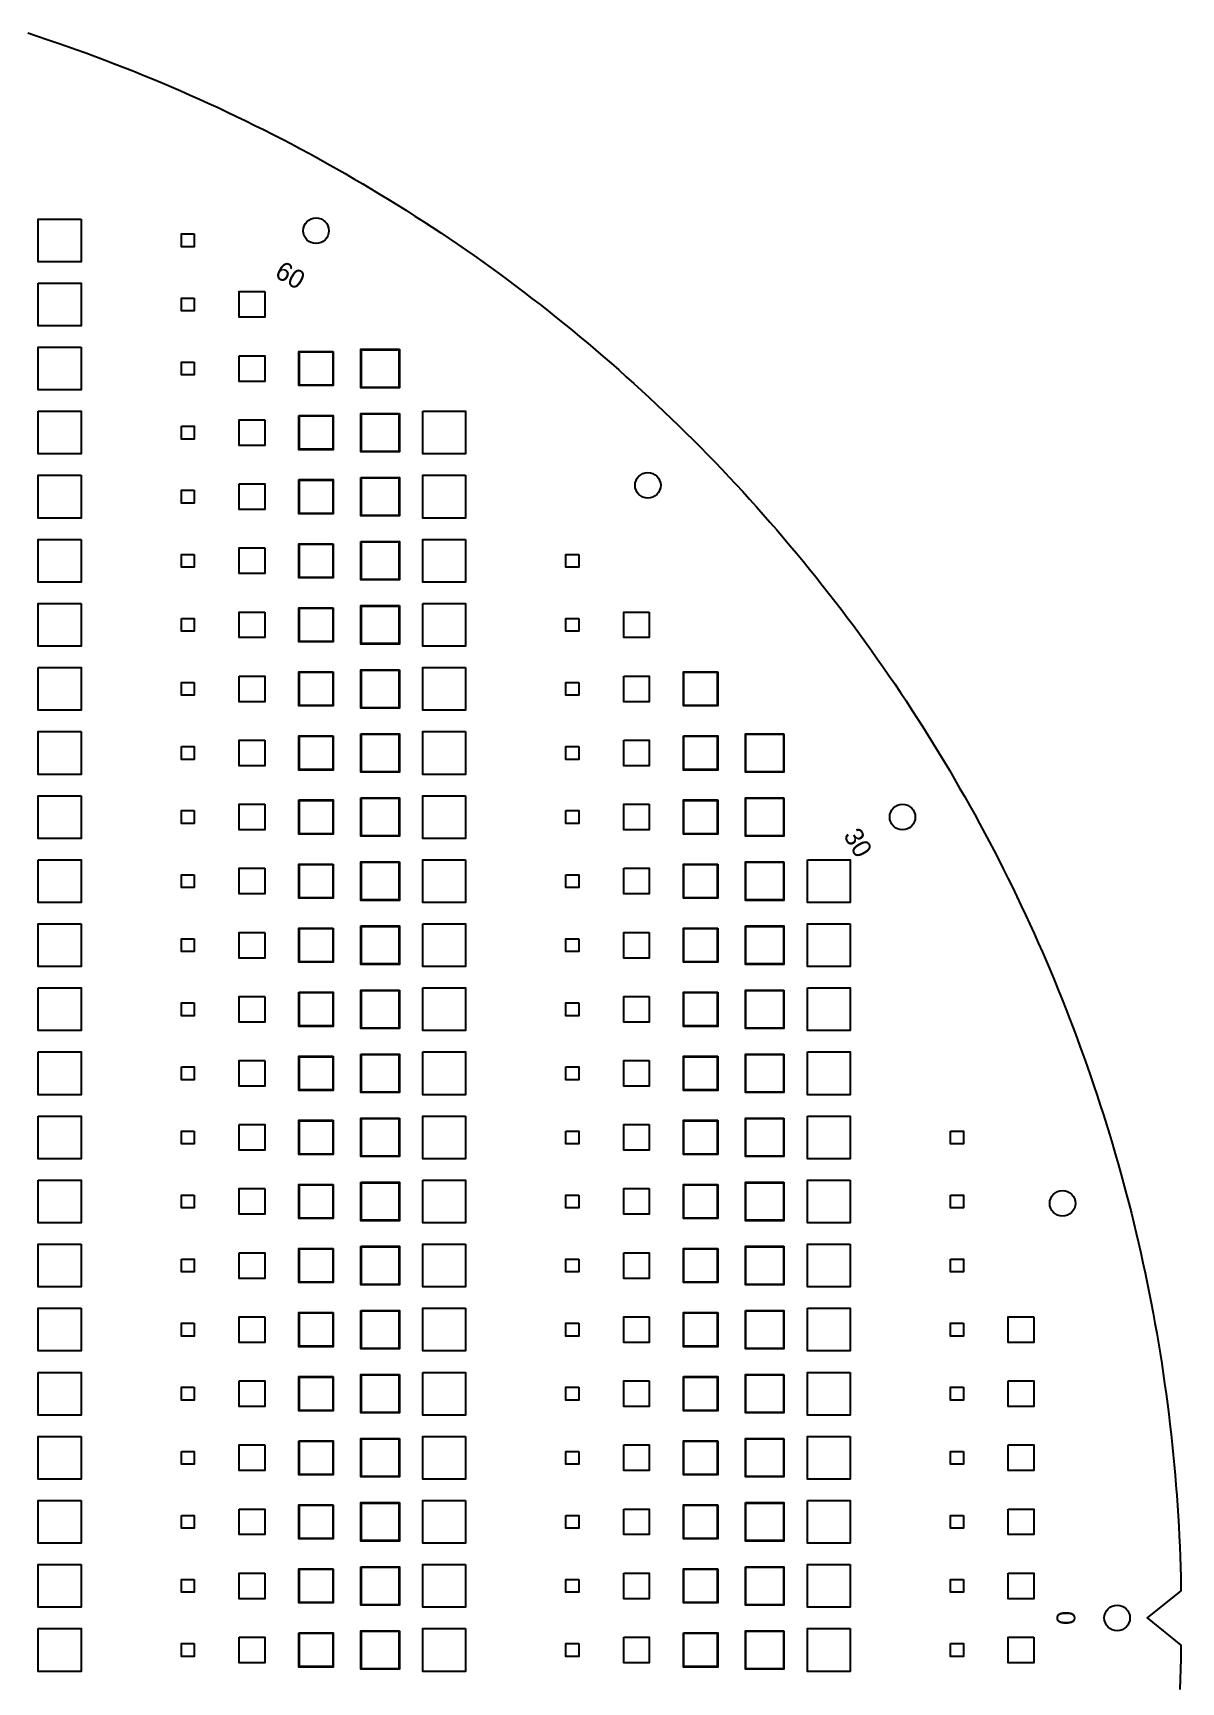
# Model space of a CAD drawing. Header units: millimetres. Extents: x -195 to 195, y -204 to 195.
# Drawn here: x 60.6 to 195, y -7.5 to 185.5 of the extents above; entities that cross this region are included whole.
import ezdxf
from ezdxf.enums import TextEntityAlignment as Align

# ---------------------------------------------------------------- set-up
doc = ezdxf.new("R2010")
doc.units = ezdxf.units.MM
for name, color, linetype in [('M3', 5, 'Continuous'), ('M4', 3, 'Continuous'), ('NPTH', 9, 'Continuous'), ('OUTLINE', 7, 'Continuous'), ('SILK_TOP', 7, 'Continuous')]:
    doc.layers.add(name, color=color, linetype=linetype)

msp = doc.modelspace()

# ---------------------------------------------------------------- linework, layer by layer
at = {"layer": 'M3'}
for points in [[(66.25, 163.75), (66.25, 158.75), (61.25, 158.75), (61.25, 163.75)], [(79.5, 162), (79.5, 160.5), (78, 160.5), (78, 162)], [(61.25, 156.25), (66.25, 156.25), (66.25, 151.25), (61.25, 151.25)], [(79.5, 154.5), (79.5, 153), (78, 153), (78, 154.5)], [(87.75, 155.25), (87.75, 152.25), (84.75, 152.25), (84.75, 155.25)], [(66.25, 148.75), (66.25, 143.75), (61.25, 143.75), (61.25, 148.75)], [(79.5, 147), (79.5, 145.5), (78, 145.5), (78, 147)], [(84.75, 147.75), (87.75, 147.75), (87.75, 144.75), (84.75, 144.75)], [(95.7, 148.2), (95.7, 144.3), (91.8, 144.3), (91.8, 148.2)], [(103.45, 148.45), (103.45, 144.05), (99.05, 144.05), (99.05, 148.45)], [(61.25, 141.25), (66.25, 141.25), (66.25, 136.25), (61.25, 136.25)], [(103.45, 140.95), (103.45, 136.55), (99.05, 136.55), (99.05, 140.95)], [(106.25, 141.25), (111.25, 141.25), (111.25, 136.25), (106.25, 136.25)], [(78, 139.5), (79.5, 139.5), (79.5, 138), (78, 138)], [(87.75, 140.25), (87.75, 137.25), (84.75, 137.25), (84.75, 140.25)], [(91.8, 140.7), (95.7, 140.7), (95.7, 136.8), (91.8, 136.8)], [(66.25, 133.75), (66.25, 128.75), (61.25, 128.75), (61.25, 133.75)], [(91.8, 133.2), (95.7, 133.2), (95.7, 129.3), (91.8, 129.3)], [(99.05, 133.45), (103.45, 133.45), (103.45, 129.05), (99.05, 129.05)], [(111.25, 133.75), (111.25, 128.75), (106.25, 128.75), (106.25, 133.75)], [(79.5, 132), (79.5, 130.5), (78, 130.5), (78, 132)], [(84.75, 132.75), (87.75, 132.75), (87.75, 129.75), (84.75, 129.75)], [(66.25, 126.25), (66.25, 121.25), (61.25, 121.25), (61.25, 126.25)], [(95.7, 125.7), (95.7, 121.8), (91.8, 121.8), (91.8, 125.7)], [(99.05, 125.95), (103.45, 125.95), (103.45, 121.55), (99.05, 121.55)], [(111.25, 126.25), (111.25, 121.25), (106.25, 121.25), (106.25, 126.25)], [(79.5, 124.5), (79.5, 123), (78, 123), (78, 124.5)], [(87.75, 125.25), (87.75, 122.25), (84.75, 122.25), (84.75, 125.25)], [(124.5, 124.5), (124.5, 123), (123, 123), (123, 124.5)], [(66.25, 118.75), (66.25, 113.75), (61.25, 113.75), (61.25, 118.75)], [(87.75, 117.75), (87.75, 114.75), (84.75, 114.75), (84.75, 117.75)], [(95.7, 118.2), (95.7, 114.3), (91.8, 114.3), (91.8, 118.2)], [(103.45, 118.45), (103.45, 114.05), (99.05, 114.05), (99.05, 118.45)], [(106.25, 118.75), (111.25, 118.75), (111.25, 113.75), (106.25, 113.75)], [(132.75, 117.75), (132.75, 114.75), (129.75, 114.75), (129.75, 117.75)], [(78, 117), (79.5, 117), (79.5, 115.5), (78, 115.5)], [(124.5, 117), (124.5, 115.5), (123, 115.5), (123, 117)], [(61.25, 111.25), (66.25, 111.25), (66.25, 106.25), (61.25, 106.25)], [(84.75, 110.25), (87.75, 110.25), (87.75, 107.25), (84.75, 107.25)], [(95.7, 110.7), (95.7, 106.8), (91.8, 106.8), (91.8, 110.7)], [(103.45, 110.95), (103.45, 106.55), (99.05, 106.55), (99.05, 110.95)], [(111.25, 111.25), (111.25, 106.25), (106.25, 106.25), (106.25, 111.25)], [(129.75, 110.25), (132.75, 110.25), (132.75, 107.25), (129.75, 107.25)], [(140.7, 110.7), (140.7, 106.8), (136.8, 106.8), (136.8, 110.7)], [(79.5, 109.5), (79.5, 108), (78, 108), (78, 109.5)], [(124.5, 109.5), (124.5, 108), (123, 108), (123, 109.5)], [(66.25, 103.75), (66.25, 98.75), (61.25, 98.75), (61.25, 103.75)], [(87.75, 102.75), (87.75, 99.75), (84.75, 99.75), (84.75, 102.75)], [(95.7, 103.2), (95.7, 99.3), (91.8, 99.3), (91.8, 103.2)], [(99.05, 103.45), (103.45, 103.45), (103.45, 99.05), (99.05, 99.05)], [(111.25, 103.75), (111.25, 98.75), (106.25, 98.75), (106.25, 103.75)], [(129.75, 102.75), (132.75, 102.75), (132.75, 99.75), (129.75, 99.75)], [(136.8, 103.2), (140.7, 103.2), (140.7, 99.3), (136.8, 99.3)], [(148.45, 103.45), (148.45, 99.05), (144.05, 99.05), (144.05, 103.45)], [(78, 102), (79.5, 102), (79.5, 100.5), (78, 100.5)], [(124.5, 102), (124.5, 100.5), (123, 100.5), (123, 102)], [(66.25, 96.25), (66.25, 91.25), (61.25, 91.25), (61.25, 96.25)], [(87.75, 95.25), (87.75, 92.25), (84.75, 92.25), (84.75, 95.25)], [(91.8, 95.7), (95.7, 95.7), (95.7, 91.8), (91.8, 91.8)], [(99.05, 95.95), (103.45, 95.95), (103.45, 91.55), (99.05, 91.55)], [(111.25, 96.25), (111.25, 91.25), (106.25, 91.25), (106.25, 96.25)], [(132.75, 95.25), (132.75, 92.25), (129.75, 92.25), (129.75, 95.25)], [(140.7, 95.7), (140.7, 91.8), (136.8, 91.8), (136.8, 95.7)], [(148.45, 95.95), (148.45, 91.55), (144.05, 91.55), (144.05, 95.95)], [(79.5, 94.5), (79.5, 93), (78, 93), (78, 94.5)], [(123, 94.5), (124.5, 94.5), (124.5, 93), (123, 93)], [(61.25, 88.75), (66.25, 88.75), (66.25, 83.75), (61.25, 83.75)], [(79.5, 87), (79.5, 85.5), (78, 85.5), (78, 87)], [(87.75, 87.75), (87.75, 84.75), (84.75, 84.75), (84.75, 87.75)], [(95.7, 88.2), (95.7, 84.3), (91.8, 84.3), (91.8, 88.2)], [(103.45, 88.45), (103.45, 84.05), (99.05, 84.05), (99.05, 88.45)], [(111.25, 88.75), (111.25, 83.75), (106.25, 83.75), (106.25, 88.75)], [(123, 87), (124.5, 87), (124.5, 85.5), (123, 85.5)], [(129.75, 87.75), (132.75, 87.75), (132.75, 84.75), (129.75, 84.75)], [(140.7, 88.2), (140.7, 84.3), (136.8, 84.3), (136.8, 88.2)], [(148.45, 88.45), (148.45, 84.05), (144.05, 84.05), (144.05, 88.45)], [(151.25, 88.75), (156.25, 88.75), (156.25, 83.75), (151.25, 83.75)], [(66.25, 81.25), (66.25, 76.25), (61.25, 76.25), (61.25, 81.25)], [(106.25, 81.25), (111.25, 81.25), (111.25, 76.25), (106.25, 76.25)], [(156.25, 81.25), (156.25, 76.25), (151.25, 76.25), (151.25, 81.25)], [(79.5, 79.5), (79.5, 78), (78, 78), (78, 79.5)], [(87.75, 80.25), (87.75, 77.25), (84.75, 77.25), (84.75, 80.25)], [(95.7, 80.7), (95.7, 76.8), (91.8, 76.8), (91.8, 80.7)], [(99.05, 80.95), (103.45, 80.95), (103.45, 76.55), (99.05, 76.55)], [(124.5, 79.5), (124.5, 78), (123, 78), (123, 79.5)], [(132.75, 80.25), (132.75, 77.25), (129.75, 77.25), (129.75, 80.25)], [(140.7, 80.7), (140.7, 76.8), (136.8, 76.8), (136.8, 80.7)], [(144.05, 80.95), (148.45, 80.95), (148.45, 76.55), (144.05, 76.55)], [(61.25, 73.75), (66.25, 73.75), (66.25, 68.75), (61.25, 68.75)], [(103.45, 73.45), (103.45, 69.05), (99.05, 69.05), (99.05, 73.45)], [(106.25, 73.75), (111.25, 73.75), (111.25, 68.75), (106.25, 68.75)], [(148.45, 73.45), (148.45, 69.05), (144.05, 69.05), (144.05, 73.45)], [(151.25, 73.75), (156.25, 73.75), (156.25, 68.75), (151.25, 68.75)], [(79.5, 72), (79.5, 70.5), (78, 70.5), (78, 72)], [(87.75, 72.75), (87.75, 69.75), (84.75, 69.75), (84.75, 72.75)], [(91.8, 73.2), (95.7, 73.2), (95.7, 69.3), (91.8, 69.3)], [(124.5, 72), (124.5, 70.5), (123, 70.5), (123, 72)], [(132.75, 72.75), (132.75, 69.75), (129.75, 69.75), (129.75, 72.75)], [(140.7, 73.2), (140.7, 69.3), (136.8, 69.3), (136.8, 73.2)], [(61.25, 66.25), (66.25, 66.25), (66.25, 61.25), (61.25, 61.25)], [(95.7, 65.7), (95.7, 61.8), (91.8, 61.8), (91.8, 65.7)], [(99.05, 65.95), (103.45, 65.95), (103.45, 61.55), (99.05, 61.55)], [(106.25, 66.25), (111.25, 66.25), (111.25, 61.25), (106.25, 61.25)], [(140.7, 65.7), (140.7, 61.8), (136.8, 61.8), (136.8, 65.7)], [(148.45, 65.95), (148.45, 61.55), (144.05, 61.55), (144.05, 65.95)], [(151.25, 66.25), (156.25, 66.25), (156.25, 61.25), (151.25, 61.25)], [(78, 64.5), (79.5, 64.5), (79.5, 63), (78, 63)], [(87.75, 65.25), (87.75, 62.25), (84.75, 62.25), (84.75, 65.25)], [(123, 64.5), (124.5, 64.5), (124.5, 63), (123, 63)], [(132.75, 65.25), (132.75, 62.25), (129.75, 62.25), (129.75, 65.25)], [(61.25, 58.75), (66.25, 58.75), (66.25, 53.75), (61.25, 53.75)], [(95.7, 58.2), (95.7, 54.3), (91.8, 54.3), (91.8, 58.2)], [(103.45, 58.45), (103.45, 54.05), (99.05, 54.05), (99.05, 58.45)], [(111.25, 58.75), (111.25, 53.75), (106.25, 53.75), (106.25, 58.75)], [(140.7, 58.2), (140.7, 54.3), (136.8, 54.3), (136.8, 58.2)], [(148.45, 58.45), (148.45, 54.05), (144.05, 54.05), (144.05, 58.45)], [(151.25, 58.75), (156.25, 58.75), (156.25, 53.75), (151.25, 53.75)], [(79.5, 57), (79.5, 55.5), (78, 55.5), (78, 57)], [(84.75, 57.75), (87.75, 57.75), (87.75, 54.75), (84.75, 54.75)], [(123, 57), (124.5, 57), (124.5, 55.5), (123, 55.5)], [(132.75, 57.75), (132.75, 54.75), (129.75, 54.75), (129.75, 57.75)], [(168, 57), (169.5, 57), (169.5, 55.5), (168, 55.5)], [(61.25, 51.25), (66.25, 51.25), (66.25, 46.25), (61.25, 46.25)], [(87.75, 50.25), (87.75, 47.25), (84.75, 47.25), (84.75, 50.25)], [(95.7, 50.7), (95.7, 46.8), (91.8, 46.8), (91.8, 50.7)], [(99.05, 50.95), (103.45, 50.95), (103.45, 46.55), (99.05, 46.55)], [(106.25, 51.25), (111.25, 51.25), (111.25, 46.25), (106.25, 46.25)], [(132.75, 50.25), (132.75, 47.25), (129.75, 47.25), (129.75, 50.25)], [(140.7, 50.7), (140.7, 46.8), (136.8, 46.8), (136.8, 50.7)], [(148.45, 50.95), (148.45, 46.55), (144.05, 46.55), (144.05, 50.95)], [(156.25, 51.25), (156.25, 46.25), (151.25, 46.25), (151.25, 51.25)], [(79.5, 49.5), (79.5, 48), (78, 48), (78, 49.5)], [(124.5, 49.5), (124.5, 48), (123, 48), (123, 49.5)], [(168, 49.5), (169.5, 49.5), (169.5, 48), (168, 48)], [(66.25, 43.75), (66.25, 38.75), (61.25, 38.75), (61.25, 43.75)], [(84.75, 42.75), (87.75, 42.75), (87.75, 39.75), (84.75, 39.75)], [(95.7, 43.2), (95.7, 39.3), (91.8, 39.3), (91.8, 43.2)], [(99.05, 43.45), (103.45, 43.45), (103.45, 39.05), (99.05, 39.05)], [(111.25, 43.75), (111.25, 38.75), (106.25, 38.75), (106.25, 43.75)], [(129.75, 42.75), (132.75, 42.75), (132.75, 39.75), (129.75, 39.75)], [(140.7, 43.2), (140.7, 39.3), (136.8, 39.3), (136.8, 43.2)], [(148.45, 43.45), (148.45, 39.05), (144.05, 39.05), (144.05, 43.45)], [(156.25, 43.75), (156.25, 38.75), (151.25, 38.75), (151.25, 43.75)], [(78, 42), (79.5, 42), (79.5, 40.5), (78, 40.5)], [(124.5, 42), (124.5, 40.5), (123, 40.5), (123, 42)], [(168, 42), (169.5, 42), (169.5, 40.5), (168, 40.5)], [(66.25, 36.25), (66.25, 31.25), (61.25, 31.25), (61.25, 36.25)], [(87.75, 35.25), (87.75, 32.25), (84.75, 32.25), (84.75, 35.25)], [(95.7, 35.7), (95.7, 31.8), (91.8, 31.8), (91.8, 35.7)], [(99.05, 35.95), (103.45, 35.95), (103.45, 31.55), (99.05, 31.55)], [(111.25, 36.25), (111.25, 31.25), (106.25, 31.25), (106.25, 36.25)], [(132.75, 35.25), (132.75, 32.25), (129.75, 32.25), (129.75, 35.25)], [(140.7, 35.7), (140.7, 31.8), (136.8, 31.8), (136.8, 35.7)], [(144.05, 35.95), (148.45, 35.95), (148.45, 31.55), (144.05, 31.55)], [(151.25, 36.25), (156.25, 36.25), (156.25, 31.25), (151.25, 31.25)], [(177.75, 35.25), (177.75, 32.25), (174.75, 32.25), (174.75, 35.25)], [(79.5, 34.5), (79.5, 33), (78, 33), (78, 34.5)], [(124.5, 34.5), (124.5, 33), (123, 33), (123, 34.5)], [(169.5, 34.5), (169.5, 33), (168, 33), (168, 34.5)], [(61.25, 28.75), (66.25, 28.75), (66.25, 23.75), (61.25, 23.75)], [(84.75, 27.75), (87.75, 27.75), (87.75, 24.75), (84.75, 24.75)], [(95.7, 28.2), (95.7, 24.3), (91.8, 24.3), (91.8, 28.2)], [(103.45, 28.45), (103.45, 24.05), (99.05, 24.05), (99.05, 28.45)], [(106.25, 28.75), (111.25, 28.75), (111.25, 23.75), (106.25, 23.75)], [(132.75, 27.75), (132.75, 24.75), (129.75, 24.75), (129.75, 27.75)], [(136.8, 28.2), (140.7, 28.2), (140.7, 24.3), (136.8, 24.3)], [(148.45, 28.45), (148.45, 24.05), (144.05, 24.05), (144.05, 28.45)], [(156.25, 28.75), (156.25, 23.75), (151.25, 23.75), (151.25, 28.75)], [(174.75, 27.75), (177.75, 27.75), (177.75, 24.75), (174.75, 24.75)], [(79.5, 27), (79.5, 25.5), (78, 25.5), (78, 27)], [(124.5, 27), (124.5, 25.5), (123, 25.5), (123, 27)], [(169.5, 27), (169.5, 25.5), (168, 25.5), (168, 27)], [(66.25, 21.25), (66.25, 16.25), (61.25, 16.25), (61.25, 21.25)], [(111.25, 21.25), (111.25, 16.25), (106.25, 16.25), (106.25, 21.25)], [(156.25, 21.25), (156.25, 16.25), (151.25, 16.25), (151.25, 21.25)], [(78, 19.5), (79.5, 19.5), (79.5, 18), (78, 18)], [(87.75, 20.25), (87.75, 17.25), (84.75, 17.25), (84.75, 20.25)], [(91.8, 20.7), (95.7, 20.7), (95.7, 16.8), (91.8, 16.8)], [(103.45, 20.95), (103.45, 16.55), (99.05, 16.55), (99.05, 20.95)], [(124.5, 19.5), (124.5, 18), (123, 18), (123, 19.5)], [(129.75, 20.25), (132.75, 20.25), (132.75, 17.25), (129.75, 17.25)], [(140.7, 20.7), (140.7, 16.8), (136.8, 16.8), (136.8, 20.7)], [(148.45, 20.95), (148.45, 16.55), (144.05, 16.55), (144.05, 20.95)], [(169.5, 19.5), (169.5, 18), (168, 18), (168, 19.5)], [(174.75, 20.25), (177.75, 20.25), (177.75, 17.25), (174.75, 17.25)], [(66.25, 13.75), (66.25, 8.75), (61.25, 8.75), (61.25, 13.75)], [(111.25, 13.75), (111.25, 8.75), (106.25, 8.75), (106.25, 13.75)], [(151.25, 13.75), (156.25, 13.75), (156.25, 8.75), (151.25, 8.75)], [(78, 12), (79.5, 12), (79.5, 10.5), (78, 10.5)], [(84.75, 12.75), (87.75, 12.75), (87.75, 9.75), (84.75, 9.75)], [(95.7, 13.2), (95.7, 9.3), (91.8, 9.3), (91.8, 13.2)], [(103.45, 13.45), (103.45, 9.05), (99.05, 9.05), (99.05, 13.45)], [(123, 12), (124.5, 12), (124.5, 10.5), (123, 10.5)], [(129.75, 12.75), (132.75, 12.75), (132.75, 9.75), (129.75, 9.75)], [(140.7, 13.2), (140.7, 9.3), (136.8, 9.3), (136.8, 13.2)], [(144.05, 13.45), (148.45, 13.45), (148.45, 9.05), (144.05, 9.05)], [(169.5, 12), (169.5, 10.5), (168, 10.5), (168, 12)], [(174.75, 12.75), (177.75, 12.75), (177.75, 9.75), (174.75, 9.75)], [(66.25, 6.25), (66.25, 1.25), (61.25, 1.25), (61.25, 6.25)], [(99.05, 5.95), (103.45, 5.95), (103.45, 1.55), (99.05, 1.55)], [(111.25, 6.25), (111.25, 1.25), (106.25, 1.25), (106.25, 6.25)], [(144.05, 5.95), (148.45, 5.95), (148.45, 1.55), (144.05, 1.55)], [(156.25, 6.25), (156.25, 1.25), (151.25, 1.25), (151.25, 6.25)], [(79.5, 4.5), (79.5, 3), (78, 3), (78, 4.5)], [(87.75, 5.25), (87.75, 2.25), (84.75, 2.25), (84.75, 5.25)], [(95.7, 5.7), (95.7, 1.8), (91.8, 1.8), (91.8, 5.7)], [(124.5, 4.5), (124.5, 3), (123, 3), (123, 4.5)], [(129.75, 5.25), (132.75, 5.25), (132.75, 2.25), (129.75, 2.25)], [(140.7, 5.7), (140.7, 1.8), (136.8, 1.8), (136.8, 5.7)], [(169.5, 4.5), (169.5, 3), (168, 3), (168, 4.5)], [(174.75, 5.25), (177.75, 5.25), (177.75, 2.25), (174.75, 2.25)], [(61.25, -1.25), (66.25, -1.25), (66.25, -6.25), (61.25, -6.25)], [(91.8, -1.8), (95.7, -1.8), (95.7, -5.7), (91.8, -5.7)], [(103.45, -1.55), (103.45, -5.95), (99.05, -5.95), (99.05, -1.55)], [(111.25, -1.25), (111.25, -6.25), (106.25, -6.25), (106.25, -1.25)], [(136.8, -1.8), (140.7, -1.8), (140.7, -5.7), (136.8, -5.7)], [(148.45, -1.55), (148.45, -5.95), (144.05, -5.95), (144.05, -1.55)], [(156.25, -1.25), (156.25, -6.25), (151.25, -6.25), (151.25, -1.25)], [(79.5, -3), (79.5, -4.5), (78, -4.5), (78, -3)], [(84.75, -2.25), (87.75, -2.25), (87.75, -5.25), (84.75, -5.25)], [(124.5, -3), (124.5, -4.5), (123, -4.5), (123, -3)], [(129.75, -2.25), (132.75, -2.25), (132.75, -5.25), (129.75, -5.25)], [(168, -3), (169.5, -3), (169.5, -4.5), (168, -4.5)], [(177.75, -2.25), (177.75, -5.25), (174.75, -5.25), (174.75, -2.25)]]:
    msp.add_lwpolyline(points, close=True, dxfattribs=at)
at = {"layer": 'M4'}
for points in [[(66.25, 163.75), (66.25, 158.75), (61.25, 158.75), (61.25, 163.75)], [(79.5, 162), (79.5, 160.5), (78, 160.5), (78, 162)], [(61.25, 156.25), (66.25, 156.25), (66.25, 151.25), (61.25, 151.25)], [(79.5, 154.5), (79.5, 153), (78, 153), (78, 154.5)], [(87.75, 155.25), (87.75, 152.25), (84.75, 152.25), (84.75, 155.25)], [(66.25, 148.75), (66.25, 143.75), (61.25, 143.75), (61.25, 148.75)], [(79.5, 147), (79.5, 145.5), (78, 145.5), (78, 147)], [(84.75, 147.75), (87.75, 147.75), (87.75, 144.75), (84.75, 144.75)], [(95.75, 148.25), (95.75, 144.25), (91.75, 144.25), (91.75, 148.25)], [(103.5, 148.5), (103.5, 144), (99, 144), (99, 148.5)], [(61.25, 141.25), (66.25, 141.25), (66.25, 136.25), (61.25, 136.25)], [(103.5, 141), (103.5, 136.5), (99, 136.5), (99, 141)], [(106.25, 141.25), (111.25, 141.25), (111.25, 136.25), (106.25, 136.25)], [(78, 139.5), (79.5, 139.5), (79.5, 138), (78, 138)], [(87.75, 140.25), (87.75, 137.25), (84.75, 137.25), (84.75, 140.25)], [(91.75, 140.75), (95.75, 140.75), (95.75, 136.75), (91.75, 136.75)], [(66.25, 133.75), (66.25, 128.75), (61.25, 128.75), (61.25, 133.75)], [(91.75, 133.25), (95.75, 133.25), (95.75, 129.25), (91.75, 129.25)], [(99, 133.5), (103.5, 133.5), (103.5, 129), (99, 129)], [(111.25, 133.75), (111.25, 128.75), (106.25, 128.75), (106.25, 133.75)], [(79.5, 132), (79.5, 130.5), (78, 130.5), (78, 132)], [(84.75, 132.75), (87.75, 132.75), (87.75, 129.75), (84.75, 129.75)], [(66.25, 126.25), (66.25, 121.25), (61.25, 121.25), (61.25, 126.25)], [(95.75, 125.75), (95.75, 121.75), (91.75, 121.75), (91.75, 125.75)], [(99, 126), (103.5, 126), (103.5, 121.5), (99, 121.5)], [(111.25, 126.25), (111.25, 121.25), (106.25, 121.25), (106.25, 126.25)], [(79.5, 124.5), (79.5, 123), (78, 123), (78, 124.5)], [(87.75, 125.25), (87.75, 122.25), (84.75, 122.25), (84.75, 125.25)], [(124.5, 124.5), (124.5, 123), (123, 123), (123, 124.5)], [(66.25, 118.75), (66.25, 113.75), (61.25, 113.75), (61.25, 118.75)], [(87.75, 117.75), (87.75, 114.75), (84.75, 114.75), (84.75, 117.75)], [(95.75, 118.25), (95.75, 114.25), (91.75, 114.25), (91.75, 118.25)], [(103.5, 118.5), (103.5, 114), (99, 114), (99, 118.5)], [(106.25, 118.75), (111.25, 118.75), (111.25, 113.75), (106.25, 113.75)], [(132.75, 117.75), (132.75, 114.75), (129.75, 114.75), (129.75, 117.75)], [(78, 117), (79.5, 117), (79.5, 115.5), (78, 115.5)], [(124.5, 117), (124.5, 115.5), (123, 115.5), (123, 117)], [(61.25, 111.25), (66.25, 111.25), (66.25, 106.25), (61.25, 106.25)], [(84.75, 110.25), (87.75, 110.25), (87.75, 107.25), (84.75, 107.25)], [(95.75, 110.75), (95.75, 106.75), (91.75, 106.75), (91.75, 110.75)], [(103.5, 111), (103.5, 106.5), (99, 106.5), (99, 111)], [(111.25, 111.25), (111.25, 106.25), (106.25, 106.25), (106.25, 111.25)], [(129.75, 110.25), (132.75, 110.25), (132.75, 107.25), (129.75, 107.25)], [(140.75, 110.75), (140.75, 106.75), (136.75, 106.75), (136.75, 110.75)], [(79.5, 109.5), (79.5, 108), (78, 108), (78, 109.5)], [(124.5, 109.5), (124.5, 108), (123, 108), (123, 109.5)], [(66.25, 103.75), (66.25, 98.75), (61.25, 98.75), (61.25, 103.75)], [(87.75, 102.75), (87.75, 99.75), (84.75, 99.75), (84.75, 102.75)], [(95.75, 103.25), (95.75, 99.25), (91.75, 99.25), (91.75, 103.25)], [(99, 103.5), (103.5, 103.5), (103.5, 99), (99, 99)], [(111.25, 103.75), (111.25, 98.75), (106.25, 98.75), (106.25, 103.75)], [(129.75, 102.75), (132.75, 102.75), (132.75, 99.75), (129.75, 99.75)], [(136.75, 103.25), (140.75, 103.25), (140.75, 99.25), (136.75, 99.25)], [(148.5, 103.5), (148.5, 99), (144, 99), (144, 103.5)], [(78, 102), (79.5, 102), (79.5, 100.5), (78, 100.5)], [(124.5, 102), (124.5, 100.5), (123, 100.5), (123, 102)], [(66.25, 96.25), (66.25, 91.25), (61.25, 91.25), (61.25, 96.25)], [(87.75, 95.25), (87.75, 92.25), (84.75, 92.25), (84.75, 95.25)], [(91.75, 95.75), (95.75, 95.75), (95.75, 91.75), (91.75, 91.75)], [(99, 96), (103.5, 96), (103.5, 91.5), (99, 91.5)], [(111.25, 96.25), (111.25, 91.25), (106.25, 91.25), (106.25, 96.25)], [(132.75, 95.25), (132.75, 92.25), (129.75, 92.25), (129.75, 95.25)], [(140.75, 95.75), (140.75, 91.75), (136.75, 91.75), (136.75, 95.75)], [(148.5, 96), (148.5, 91.5), (144, 91.5), (144, 96)], [(79.5, 94.5), (79.5, 93), (78, 93), (78, 94.5)], [(123, 94.5), (124.5, 94.5), (124.5, 93), (123, 93)], [(61.25, 88.75), (66.25, 88.75), (66.25, 83.75), (61.25, 83.75)], [(79.5, 87), (79.5, 85.5), (78, 85.5), (78, 87)], [(87.75, 87.75), (87.75, 84.75), (84.75, 84.75), (84.75, 87.75)], [(95.75, 88.25), (95.75, 84.25), (91.75, 84.25), (91.75, 88.25)], [(103.5, 88.5), (103.5, 84), (99, 84), (99, 88.5)], [(111.25, 88.75), (111.25, 83.75), (106.25, 83.75), (106.25, 88.75)], [(123, 87), (124.5, 87), (124.5, 85.5), (123, 85.5)], [(129.75, 87.75), (132.75, 87.75), (132.75, 84.75), (129.75, 84.75)], [(140.75, 88.25), (140.75, 84.25), (136.75, 84.25), (136.75, 88.25)], [(148.5, 88.5), (148.5, 84), (144, 84), (144, 88.5)], [(151.25, 88.75), (156.25, 88.75), (156.25, 83.75), (151.25, 83.75)], [(66.25, 81.25), (66.25, 76.25), (61.25, 76.25), (61.25, 81.25)], [(106.25, 81.25), (111.25, 81.25), (111.25, 76.25), (106.25, 76.25)], [(156.25, 81.25), (156.25, 76.25), (151.25, 76.25), (151.25, 81.25)], [(79.5, 79.5), (79.5, 78), (78, 78), (78, 79.5)], [(87.75, 80.25), (87.75, 77.25), (84.75, 77.25), (84.75, 80.25)], [(95.75, 80.75), (95.75, 76.75), (91.75, 76.75), (91.75, 80.75)], [(99, 81), (103.5, 81), (103.5, 76.5), (99, 76.5)], [(124.5, 79.5), (124.5, 78), (123, 78), (123, 79.5)], [(132.75, 80.25), (132.75, 77.25), (129.75, 77.25), (129.75, 80.25)], [(140.75, 80.75), (140.75, 76.75), (136.75, 76.75), (136.75, 80.75)], [(144, 81), (148.5, 81), (148.5, 76.5), (144, 76.5)], [(61.25, 73.75), (66.25, 73.75), (66.25, 68.75), (61.25, 68.75)], [(103.5, 73.5), (103.5, 69), (99, 69), (99, 73.5)], [(106.25, 73.75), (111.25, 73.75), (111.25, 68.75), (106.25, 68.75)], [(148.5, 73.5), (148.5, 69), (144, 69), (144, 73.5)], [(151.25, 73.75), (156.25, 73.75), (156.25, 68.75), (151.25, 68.75)], [(79.5, 72), (79.5, 70.5), (78, 70.5), (78, 72)], [(87.75, 72.75), (87.75, 69.75), (84.75, 69.75), (84.75, 72.75)], [(91.75, 73.25), (95.75, 73.25), (95.75, 69.25), (91.75, 69.25)], [(124.5, 72), (124.5, 70.5), (123, 70.5), (123, 72)], [(132.75, 72.75), (132.75, 69.75), (129.75, 69.75), (129.75, 72.75)], [(140.75, 73.25), (140.75, 69.25), (136.75, 69.25), (136.75, 73.25)], [(61.25, 66.25), (66.25, 66.25), (66.25, 61.25), (61.25, 61.25)], [(95.75, 65.75), (95.75, 61.75), (91.75, 61.75), (91.75, 65.75)], [(99, 66), (103.5, 66), (103.5, 61.5), (99, 61.5)], [(106.25, 66.25), (111.25, 66.25), (111.25, 61.25), (106.25, 61.25)], [(140.75, 65.75), (140.75, 61.75), (136.75, 61.75), (136.75, 65.75)], [(148.5, 66), (148.5, 61.5), (144, 61.5), (144, 66)], [(151.25, 66.25), (156.25, 66.25), (156.25, 61.25), (151.25, 61.25)], [(78, 64.5), (79.5, 64.5), (79.5, 63), (78, 63)], [(87.75, 65.25), (87.75, 62.25), (84.75, 62.25), (84.75, 65.25)], [(123, 64.5), (124.5, 64.5), (124.5, 63), (123, 63)], [(132.75, 65.25), (132.75, 62.25), (129.75, 62.25), (129.75, 65.25)], [(61.25, 58.75), (66.25, 58.75), (66.25, 53.75), (61.25, 53.75)], [(95.75, 58.25), (95.75, 54.25), (91.75, 54.25), (91.75, 58.25)], [(103.5, 58.5), (103.5, 54), (99, 54), (99, 58.5)], [(111.25, 58.75), (111.25, 53.75), (106.25, 53.75), (106.25, 58.75)], [(140.75, 58.25), (140.75, 54.25), (136.75, 54.25), (136.75, 58.25)], [(148.5, 58.5), (148.5, 54), (144, 54), (144, 58.5)], [(151.25, 58.75), (156.25, 58.75), (156.25, 53.75), (151.25, 53.75)], [(79.5, 57), (79.5, 55.5), (78, 55.5), (78, 57)], [(84.75, 57.75), (87.75, 57.75), (87.75, 54.75), (84.75, 54.75)], [(123, 57), (124.5, 57), (124.5, 55.5), (123, 55.5)], [(132.75, 57.75), (132.75, 54.75), (129.75, 54.75), (129.75, 57.75)], [(168, 57), (169.5, 57), (169.5, 55.5), (168, 55.5)], [(61.25, 51.25), (66.25, 51.25), (66.25, 46.25), (61.25, 46.25)], [(87.75, 50.25), (87.75, 47.25), (84.75, 47.25), (84.75, 50.25)], [(95.75, 50.75), (95.75, 46.75), (91.75, 46.75), (91.75, 50.75)], [(99, 51), (103.5, 51), (103.5, 46.5), (99, 46.5)], [(106.25, 51.25), (111.25, 51.25), (111.25, 46.25), (106.25, 46.25)], [(132.75, 50.25), (132.75, 47.25), (129.75, 47.25), (129.75, 50.25)], [(140.75, 50.75), (140.75, 46.75), (136.75, 46.75), (136.75, 50.75)], [(148.5, 51), (148.5, 46.5), (144, 46.5), (144, 51)], [(156.25, 51.25), (156.25, 46.25), (151.25, 46.25), (151.25, 51.25)], [(79.5, 49.5), (79.5, 48), (78, 48), (78, 49.5)], [(124.5, 49.5), (124.5, 48), (123, 48), (123, 49.5)], [(168, 49.5), (169.5, 49.5), (169.5, 48), (168, 48)], [(66.25, 43.75), (66.25, 38.75), (61.25, 38.75), (61.25, 43.75)], [(84.75, 42.75), (87.75, 42.75), (87.75, 39.75), (84.75, 39.75)], [(95.75, 43.25), (95.75, 39.25), (91.75, 39.25), (91.75, 43.25)], [(99, 43.5), (103.5, 43.5), (103.5, 39), (99, 39)], [(111.25, 43.75), (111.25, 38.75), (106.25, 38.75), (106.25, 43.75)], [(129.75, 42.75), (132.75, 42.75), (132.75, 39.75), (129.75, 39.75)], [(140.75, 43.25), (140.75, 39.25), (136.75, 39.25), (136.75, 43.25)], [(148.5, 43.5), (148.5, 39), (144, 39), (144, 43.5)], [(156.25, 43.75), (156.25, 38.75), (151.25, 38.75), (151.25, 43.75)], [(78, 42), (79.5, 42), (79.5, 40.5), (78, 40.5)], [(124.5, 42), (124.5, 40.5), (123, 40.5), (123, 42)], [(168, 42), (169.5, 42), (169.5, 40.5), (168, 40.5)], [(66.25, 36.25), (66.25, 31.25), (61.25, 31.25), (61.25, 36.25)], [(87.75, 35.25), (87.75, 32.25), (84.75, 32.25), (84.75, 35.25)], [(95.75, 35.75), (95.75, 31.75), (91.75, 31.75), (91.75, 35.75)], [(99, 36), (103.5, 36), (103.5, 31.5), (99, 31.5)], [(111.25, 36.25), (111.25, 31.25), (106.25, 31.25), (106.25, 36.25)], [(132.75, 35.25), (132.75, 32.25), (129.75, 32.25), (129.75, 35.25)], [(140.75, 35.75), (140.75, 31.75), (136.75, 31.75), (136.75, 35.75)], [(144, 36), (148.5, 36), (148.5, 31.5), (144, 31.5)], [(151.25, 36.25), (156.25, 36.25), (156.25, 31.25), (151.25, 31.25)], [(177.75, 35.25), (177.75, 32.25), (174.75, 32.25), (174.75, 35.25)], [(79.5, 34.5), (79.5, 33), (78, 33), (78, 34.5)], [(124.5, 34.5), (124.5, 33), (123, 33), (123, 34.5)], [(169.5, 34.5), (169.5, 33), (168, 33), (168, 34.5)], [(61.25, 28.75), (66.25, 28.75), (66.25, 23.75), (61.25, 23.75)], [(84.75, 27.75), (87.75, 27.75), (87.75, 24.75), (84.75, 24.75)], [(95.75, 28.25), (95.75, 24.25), (91.75, 24.25), (91.75, 28.25)], [(103.5, 28.5), (103.5, 24), (99, 24), (99, 28.5)], [(106.25, 28.75), (111.25, 28.75), (111.25, 23.75), (106.25, 23.75)], [(132.75, 27.75), (132.75, 24.75), (129.75, 24.75), (129.75, 27.75)], [(136.75, 28.25), (140.75, 28.25), (140.75, 24.25), (136.75, 24.25)], [(148.5, 28.5), (148.5, 24), (144, 24), (144, 28.5)], [(156.25, 28.75), (156.25, 23.75), (151.25, 23.75), (151.25, 28.75)], [(174.75, 27.75), (177.75, 27.75), (177.75, 24.75), (174.75, 24.75)], [(79.5, 27), (79.5, 25.5), (78, 25.5), (78, 27)], [(124.5, 27), (124.5, 25.5), (123, 25.5), (123, 27)], [(169.5, 27), (169.5, 25.5), (168, 25.5), (168, 27)], [(66.25, 21.25), (66.25, 16.25), (61.25, 16.25), (61.25, 21.25)], [(111.25, 21.25), (111.25, 16.25), (106.25, 16.25), (106.25, 21.25)], [(156.25, 21.25), (156.25, 16.25), (151.25, 16.25), (151.25, 21.25)], [(78, 19.5), (79.5, 19.5), (79.5, 18), (78, 18)], [(87.75, 20.25), (87.75, 17.25), (84.75, 17.25), (84.75, 20.25)], [(91.75, 20.75), (95.75, 20.75), (95.75, 16.75), (91.75, 16.75)], [(103.5, 21), (103.5, 16.5), (99, 16.5), (99, 21)], [(124.5, 19.5), (124.5, 18), (123, 18), (123, 19.5)], [(129.75, 20.25), (132.75, 20.25), (132.75, 17.25), (129.75, 17.25)], [(140.75, 20.75), (140.75, 16.75), (136.75, 16.75), (136.75, 20.75)], [(148.5, 21), (148.5, 16.5), (144, 16.5), (144, 21)], [(169.5, 19.5), (169.5, 18), (168, 18), (168, 19.5)], [(174.75, 20.25), (177.75, 20.25), (177.75, 17.25), (174.75, 17.25)], [(66.25, 13.75), (66.25, 8.75), (61.25, 8.75), (61.25, 13.75)], [(111.25, 13.75), (111.25, 8.75), (106.25, 8.75), (106.25, 13.75)], [(151.25, 13.75), (156.25, 13.75), (156.25, 8.75), (151.25, 8.75)], [(78, 12), (79.5, 12), (79.5, 10.5), (78, 10.5)], [(84.75, 12.75), (87.75, 12.75), (87.75, 9.75), (84.75, 9.75)], [(95.75, 13.25), (95.75, 9.25), (91.75, 9.25), (91.75, 13.25)], [(103.5, 13.5), (103.5, 9), (99, 9), (99, 13.5)], [(123, 12), (124.5, 12), (124.5, 10.5), (123, 10.5)], [(129.75, 12.75), (132.75, 12.75), (132.75, 9.75), (129.75, 9.75)], [(140.75, 13.25), (140.75, 9.25), (136.75, 9.25), (136.75, 13.25)], [(144, 13.5), (148.5, 13.5), (148.5, 9), (144, 9)], [(169.5, 12), (169.5, 10.5), (168, 10.5), (168, 12)], [(174.75, 12.75), (177.75, 12.75), (177.75, 9.75), (174.75, 9.75)], [(66.25, 6.25), (66.25, 1.25), (61.25, 1.25), (61.25, 6.25)], [(99, 6), (103.5, 6), (103.5, 1.5), (99, 1.5)], [(111.25, 6.25), (111.25, 1.25), (106.25, 1.25), (106.25, 6.25)], [(144, 6), (148.5, 6), (148.5, 1.5), (144, 1.5)], [(156.25, 6.25), (156.25, 1.25), (151.25, 1.25), (151.25, 6.25)], [(79.5, 4.5), (79.5, 3), (78, 3), (78, 4.5)], [(87.75, 5.25), (87.75, 2.25), (84.75, 2.25), (84.75, 5.25)], [(95.75, 5.75), (95.75, 1.75), (91.75, 1.75), (91.75, 5.75)], [(124.5, 4.5), (124.5, 3), (123, 3), (123, 4.5)], [(129.75, 5.25), (132.75, 5.25), (132.75, 2.25), (129.75, 2.25)], [(140.75, 5.75), (140.75, 1.75), (136.75, 1.75), (136.75, 5.75)], [(169.5, 4.5), (169.5, 3), (168, 3), (168, 4.5)], [(174.75, 5.25), (177.75, 5.25), (177.75, 2.25), (174.75, 2.25)], [(61.25, -1.25), (66.25, -1.25), (66.25, -6.25), (61.25, -6.25)], [(91.75, -1.75), (95.75, -1.75), (95.75, -5.75), (91.75, -5.75)], [(103.5, -1.5), (103.5, -6), (99, -6), (99, -1.5)], [(111.25, -1.25), (111.25, -6.25), (106.25, -6.25), (106.25, -1.25)], [(136.75, -1.75), (140.75, -1.75), (140.75, -5.75), (136.75, -5.75)], [(148.5, -1.5), (148.5, -6), (144, -6), (144, -1.5)], [(156.25, -1.25), (156.25, -6.25), (151.25, -6.25), (151.25, -1.25)], [(79.5, -3), (79.5, -4.5), (78, -4.5), (78, -3)], [(84.75, -2.25), (87.75, -2.25), (87.75, -5.25), (84.75, -5.25)], [(124.5, -3), (124.5, -4.5), (123, -4.5), (123, -3)], [(129.75, -2.25), (132.75, -2.25), (132.75, -5.25), (129.75, -5.25)], [(168, -3), (169.5, -3), (169.5, -4.5), (168, -4.5)], [(177.75, -2.25), (177.75, -5.25), (174.75, -5.25), (174.75, -2.25)]]:
    msp.add_lwpolyline(points, close=True, dxfattribs=at)
at = {"layer": 'NPTH'}
for centre in [(93.75, 162.38), (132.58, 132.58), (162.38, 93.75), (181.11, 48.53), (187.5, 0)]:
    msp.add_circle(centre, 1.5, dxfattribs=at)
at = {"layer": 'OUTLINE'}
msp.add_lwpolyline([(60.03, 185.53), (61.17, 185.16), (62.3, 184.78), (63.44, 184.39), (64.57, 184), (65.69, 183.6), (66.82, 183.19), (67.94, 182.78), (69.06, 182.36), (70.18, 181.93), (71.29, 181.5), (72.41, 181.06), (73.52, 180.61), (74.62, 180.16), (75.73, 179.7), (76.83, 179.23), (77.93, 178.75), (79.02, 178.27), (80.11, 177.78), (81.2, 177.29), (82.29, 176.79), (83.37, 176.28), (84.45, 175.76), (85.53, 175.24), (86.6, 174.71), (87.67, 174.18), (88.74, 173.64), (89.81, 173.09), (90.87, 172.54), (91.92, 171.97), (92.98, 171.41), (94.03, 170.83), (95.07, 170.25), (96.12, 169.67), (97.15, 169.07), (98.19, 168.47), (99.22, 167.87), (100.25, 167.26), (101.27, 166.64), (102.29, 166.01), (103.31, 165.38), (104.32, 164.75), (105.33, 164.1), (106.34, 163.45), (107.34, 162.8), (108.34, 162.14), (109.33, 161.47), (110.32, 160.79), (111.3, 160.11), (112.28, 159.43), (113.26, 158.74), (114.23, 158.04), (115.2, 157.34), (116.16, 156.63), (117.12, 155.91), (118.07, 155.19), (119.02, 154.46), (119.97, 153.73), (120.91, 152.99), (121.85, 152.24), (122.78, 151.49), (123.71, 150.74), (124.63, 149.98), (125.55, 149.21), (126.46, 148.43), (127.37, 147.66), (128.27, 146.87), (129.17, 146.08), (130.06, 145.29), (130.95, 144.49), (131.84, 143.68), (132.72, 142.87), (133.59, 142.05), (134.46, 141.23), (135.32, 140.4), (136.18, 139.57), (137.04, 138.73), (137.89, 137.89), (138.73, 137.04), (139.57, 136.18), (140.4, 135.32), (141.23, 134.46), (142.05, 133.59), (142.87, 132.72), (143.68, 131.84), (144.49, 130.95), (145.29, 130.06), (146.08, 129.17), (146.87, 128.27), (147.66, 127.37), (148.43, 126.46), (149.21, 125.55), (149.98, 124.63), (150.74, 123.71), (151.49, 122.78), (152.24, 121.85), (152.99, 120.91), (153.73, 119.97), (154.46, 119.02), (155.19, 118.07), (155.91, 117.12), (156.63, 116.16), (157.34, 115.2), (158.04, 114.23), (158.74, 113.26), (159.43, 112.28), (160.11, 111.3), (160.79, 110.32), (161.47, 109.33), (162.14, 108.34), (162.8, 107.34), (163.45, 106.34), (164.1, 105.33), (164.75, 104.32), (165.38, 103.31), (166.01, 102.29), (166.64, 101.27), (167.26, 100.25), (167.87, 99.22), (168.47, 98.19), (169.07, 97.15), (169.67, 96.12), (170.25, 95.07), (170.83, 94.03), (171.41, 92.98), (171.97, 91.92), (172.54, 90.87), (173.09, 89.81), (173.64, 88.74), (174.18, 87.67), (174.71, 86.6), (175.24, 85.53), (175.76, 84.45), (176.28, 83.37), (176.79, 82.29), (177.29, 81.2), (177.78, 80.11), (178.27, 79.02), (178.75, 77.93), (179.23, 76.83), (179.7, 75.73), (180.16, 74.62), (180.61, 73.52), (181.06, 72.41), (181.5, 71.29), (181.93, 70.18), (182.36, 69.06), (182.78, 67.94), (183.19, 66.82), (183.6, 65.69), (184, 64.57), (184.39, 63.44), (184.78, 62.3), (185.16, 61.17), (185.53, 60.03), (185.89, 58.89), (186.25, 57.75), (186.6, 56.61), (186.95, 55.46), (187.28, 54.31), (187.61, 53.16), (187.94, 52.01), (188.25, 50.85), (188.56, 49.7), (188.86, 48.54), (189.16, 47.38), (189.44, 46.22), (189.72, 45.06), (190, 43.89), (190.26, 42.72), (190.52, 41.56), (190.77, 40.39), (191.02, 39.22), (191.25, 38.04), (191.48, 36.87), (191.71, 35.69), (191.92, 34.52), (192.13, 33.34), (192.33, 32.16), (192.52, 30.98), (192.71, 29.8), (192.89, 28.61), (193.06, 27.43), (193.23, 26.24), (193.38, 25.06), (193.53, 23.87), (193.68, 22.68), (193.81, 21.49), (193.94, 20.3), (194.06, 19.11), (194.17, 17.92), (194.28, 16.73), (194.38, 15.54), (194.47, 14.35), (194.56, 13.15), (194.63, 11.96), (194.7, 10.76), (194.77, 9.57), (194.82, 8.37), (194.87, 7.18), (194.91, 5.98), (194.94, 4.79), (194.97, 3.59), (194.97, 3.18), (191, 0), (194.97, -3.18), (194.97, -3.59), (194.94, -4.79), (194.91, -5.98), (194.87, -7.18), (194.82, -8.37)], dxfattribs=at)

# ---------------------------------------------------------------- texts
at = {"layer": 'SILK_TOP'}
for s, rotation, p in [('60', -30, (90.75, 157.18)), ('30', -60, (157.18, 90.75)), ('0', -90, (181.5, 0))]:
    msp.add_text(s, height=2.2, rotation=rotation, dxfattribs=at).set_placement(p, align=Align.MIDDLE_CENTER)

doc.saveas('drawing.dxf')
